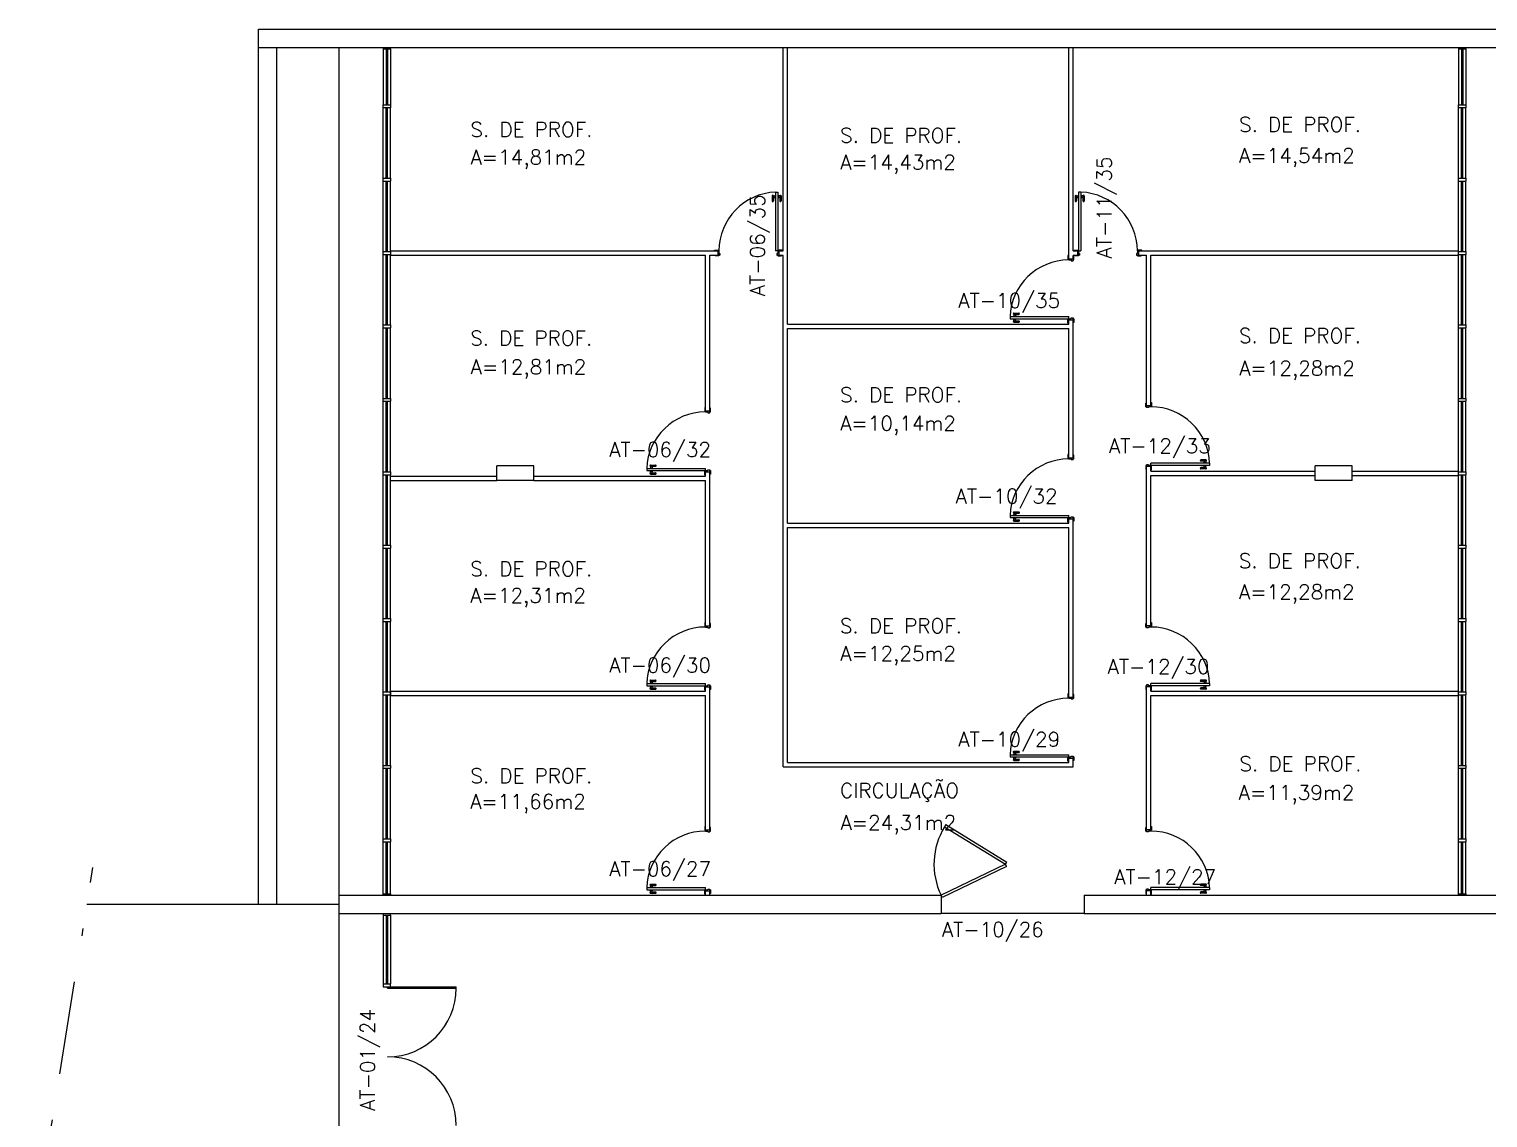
# Model space of a CAD drawing. Extents: x 199.5 to 246.9, y 176.5 to 214.3.
# Drawn here: x 199.47 to 219.34, y 199.44 to 214.27 of the extents above; entities that cross this region are included whole.
import ezdxf

# ---------------------------------------------------------------- set-up
doc = ezdxf.new("R2010")
doc.units = 0
doc.header["$LTSCALE"] = 0.1
doc.header["$MEASUREMENT"] = 0
doc.linetypes.add('DASHDOT', pattern=[25.4, 12.7, -6.35, 0, -6.35])
for name, color, linetype in [('ALVENARIA', 2, 'CONTINUOUS'), ('AREA', 2, 'CONTINUOUS'), ('DIVISÓRIA', 2, 'CONTINUOUS'), ('ENDEREÇO', 2, 'CONTINUOUS'), ('JANELA', 1, 'CONTINUOUS'), ('MACANETA', 2, 'CONTINUOUS'), ('PISO', 1, 'CONTINUOUS'), ('PORTA', 2, 'CONTINUOUS'), ('SOLEIRA', 1, 'CONTINUOUS'), ('TEXTO', 2, 'CONTINUOUS')]:
    doc.layers.add(name, color=color, linetype=linetype)
doc.styles.add('UNB-100', font='simplex.shx', dxfattribs={"height": 0.2})

# ---------------------------------------------------------------- blocks, each defined once
blk = doc.blocks.new('MACANETA')
at = {"layer": 'MACANETA', "color": 1}
for p, q in [((-0.077, 0.052), (-0.077, 0.12)), ((-0.059, 0.052), (-0.059, 0.12)), ((-0.059, 0.075), (-0.036, 0.075)), ((-0.059, 0.052), (-0.036, 0.052)), ((-0.036, 0.044), (-0.036, 0.084)), ((-0.036, 0.084), (-0.03, 0.084)), ((-0.036, 0.044), (-0.03, 0.044)), ((0.006, 0.084), (0, 0.084)), ((0.006, 0.044), (0, 0.044)), ((0.006, 0.044), (0.006, 0.084)), ((0.029, 0.075), (0.006, 0.075)), ((0.029, 0.052), (0.006, 0.052)), ((0.029, 0.052), (0.029, 0.12)), ((0.047, 0.052), (0.047, 0.12))]:
    blk.add_line(p, q, dxfattribs=at)
for centre, start, end in [((-0.068, 0.12), 90, 180), ((-0.068, 0.052), 180, 270), ((-0.068, 0.12), 0, 90), ((-0.068, 0.052), 270, 0), ((0.038, 0.12), 90, 180), ((0.038, 0.052), 180, 270), ((0.038, 0.12), 0, 90), ((0.038, 0.052), 270, 0)]:
    blk.add_arc(centre, 0.00874, start, end, dxfattribs=at)
blk = doc.blocks.new('DOOR-80')
at = {"layer": 'PORTA'}
for p, q in [((-0.045, -0.8), (-0.045, 0)), ((-0.015, 0), (-0.045, 0)), ((-0.015, -0.8), (-0.015, 0)), ((-0.045, -0.8), (-0.015, -0.8))]:
    blk.add_line(p, q, dxfattribs=at)
at = {"layer": 'PORTA', "color": 1}
blk.add_arc((-0.015, 0), 0.8, 180, 267.8509, dxfattribs=at)
at = {"layer": 'PORTA'}
blk.add_blockref('MACANETA', (-0.015, -0.8), dxfattribs=at)
blk = doc.blocks.new('DOOR80')
at = {"layer": 'PORTA'}
for p, q in [((0.015, -0.8), (0.015, 0)), ((0.015, 0), (0.045, 0)), ((0.045, -0.8), (0.045, 0)), ((0.045, -0.8), (0.015, -0.8))]:
    blk.add_line(p, q, dxfattribs=at)
at = {"layer": 'PORTA', "color": 1}
blk.add_arc((0.015, 0), 0.8, 272.1491, 0, dxfattribs=at)
at = {"layer": 'PORTA'}
blk.add_blockref('MACANETA', (0.045, -0.8), dxfattribs=at)

msp = doc.modelspace()

# ---------------------------------------------------------------- linework, layer by layer
at = {"layer": 'ALVENARIA'}
for p, q in [((202.594, 214.27), (219.644, 214.27)), ((202.594, 214.02), (202.594, 214.27)), ((202.594, 214.02), (219.644, 214.02)), ((216.994, 208.12), (216.994, 208.32)), ((217.494, 208.32), (216.994, 208.32)), ((217.494, 208.12), (217.494, 208.32)), ((217.494, 208.12), (216.994, 208.12)), ((203.694, 202.47), (211.894, 202.47)), ((203.694, 202.22), (203.694, 202.47)), ((211.894, 202.47), (211.894, 202.22)), ((213.844, 202.47), (219.644, 202.47)), ((213.844, 202.47), (213.844, 202.22)), ((203.694, 202.22), (211.894, 202.22)), ((213.844, 202.22), (219.644, 202.22))]:
    msp.add_line(p, q, dxfattribs=at)
at = {"layer": 'ALVENARIA', "linetype": 'DASHDOT'}
msp.add_line((199.47, 197.431), (200.339, 202.848), dxfattribs=at)
at = {"layer": 'DIVISÓRIA'}
for p, q in [((209.744, 211.25), (209.744, 214.02)), ((209.804, 210.25), (209.804, 214.02)), ((213.634, 211.14), (213.634, 214.02)), ((213.694, 211.25), (213.694, 214.02)), ((204.394, 211.25), (208.854, 211.25)), ((204.394, 211.19), (208.684, 211.19)), ((208.684, 209.07), (208.684, 211.19)), ((208.744, 209.07), (208.744, 211.19)), ((208.744, 211.19), (208.854, 211.19)), ((208.809, 211.26), (208.859, 211.26)), ((208.809, 211.25), (208.809, 211.26)), ((208.819, 211.18), (208.819, 211.19)), ((208.869, 211.18), (208.819, 211.18)), ((208.854, 211.25), (208.859, 211.25)), ((208.854, 211.25), (208.854, 211.19)), ((208.854, 211.19), (208.869, 211.19)), ((208.859, 211.26), (208.859, 211.25)), ((208.859, 211.25), (208.869, 211.25)), ((208.869, 211.25), (208.869, 211.215)), ((208.869, 211.215), (208.879, 211.215)), ((208.869, 211.19), (208.869, 211.18)), ((208.879, 211.19), (208.869, 211.19)), ((208.879, 211.215), (208.879, 211.19)), ((209.659, 211.215), (209.659, 211.19)), ((209.669, 211.215), (209.659, 211.215)), ((209.659, 211.19), (209.669, 211.19)), ((209.669, 211.25), (209.669, 211.215)), ((209.679, 211.25), (209.669, 211.25)), ((209.684, 211.19), (209.669, 211.19)), ((209.669, 211.19), (209.669, 211.18)), ((209.669, 211.18), (209.719, 211.18)), ((209.679, 211.26), (209.679, 211.25)), ((209.729, 211.26), (209.679, 211.26)), ((209.684, 211.25), (209.679, 211.25)), ((209.684, 211.25), (209.744, 211.25)), ((209.684, 211.25), (209.684, 211.19)), ((209.684, 211.19), (209.744, 211.19)), ((209.719, 211.18), (209.719, 211.19)), ((209.729, 211.25), (209.729, 211.26)), ((209.744, 204.22), (209.744, 211.188)), ((213.624, 211.185), (213.624, 211.135)), ((213.634, 211.185), (213.624, 211.185)), ((213.624, 211.135), (213.634, 211.135)), ((213.634, 211.14), (213.634, 211.135)), ((213.634, 211.14), (213.694, 211.14)), ((213.634, 211.135), (213.634, 211.125)), ((213.634, 211.125), (213.669, 211.125)), ((213.669, 211.125), (213.669, 211.115)), ((213.669, 211.115), (213.694, 211.115)), ((213.694, 211.25), (213.754, 211.25)), ((213.694, 211.19), (213.754, 211.19)), ((213.694, 211.14), (213.694, 211.188)), ((213.704, 211.175), (213.694, 211.175)), ((213.694, 211.14), (213.694, 211.125)), ((213.694, 211.125), (213.704, 211.125)), ((213.694, 211.115), (213.694, 211.125)), ((213.704, 211.125), (213.704, 211.175)), ((213.709, 211.26), (213.759, 211.26)), ((213.709, 211.25), (213.709, 211.26)), ((213.719, 211.18), (213.719, 211.19)), ((213.769, 211.18), (213.719, 211.18)), ((213.754, 211.25), (213.759, 211.25)), ((213.754, 211.25), (213.754, 211.19)), ((213.754, 211.19), (213.769, 211.19)), ((213.759, 211.26), (213.759, 211.25)), ((213.759, 211.25), (213.769, 211.25)), ((213.769, 211.25), (213.769, 211.215)), ((213.769, 211.215), (213.779, 211.215)), ((213.769, 211.19), (213.769, 211.18)), ((213.779, 211.19), (213.769, 211.19)), ((213.779, 211.215), (213.779, 211.19)), ((214.559, 211.215), (214.559, 211.19)), ((214.569, 211.215), (214.559, 211.215)), ((214.559, 211.19), (214.569, 211.19)), ((214.569, 211.25), (214.569, 211.215)), ((214.579, 211.25), (214.569, 211.25)), ((214.584, 211.19), (214.569, 211.19)), ((214.569, 211.19), (214.569, 211.18)), ((214.569, 211.18), (214.619, 211.18)), ((214.579, 211.26), (214.579, 211.25)), ((214.629, 211.26), (214.579, 211.26)), ((214.584, 211.25), (214.579, 211.25)), ((214.584, 211.25), (218.944, 211.25)), ((214.584, 211.25), (214.584, 211.19)), ((214.584, 211.19), (214.694, 211.19)), ((214.619, 211.18), (214.619, 211.19)), ((214.629, 211.25), (214.629, 211.26)), ((214.694, 209.14), (214.694, 211.19)), ((214.754, 209.14), (214.754, 211.19)), ((214.754, 211.19), (218.944, 211.19)), ((218.944, 211.19), (218.944, 211.25)), ((213.624, 210.315), (213.634, 210.315)), ((213.624, 210.265), (213.624, 210.315)), ((213.634, 210.325), (213.669, 210.325)), ((213.634, 210.315), (213.634, 210.325)), ((213.634, 210.31), (213.634, 210.315)), ((213.634, 210.31), (213.694, 210.31)), ((213.634, 210.25), (213.634, 210.31)), ((213.669, 210.335), (213.694, 210.335)), ((213.669, 210.325), (213.669, 210.335)), ((213.694, 210.335), (213.694, 210.325)), ((213.694, 210.31), (213.694, 210.325)), ((213.694, 210.325), (213.704, 210.325)), ((213.694, 208.43), (213.694, 210.31)), ((213.704, 210.275), (213.694, 210.275)), ((213.704, 210.325), (213.704, 210.275)), ((209.804, 210.25), (213.634, 210.25)), ((209.804, 210.19), (213.634, 210.19)), ((209.804, 207.54), (209.804, 210.19)), ((213.634, 210.265), (213.624, 210.265)), ((213.634, 208.43), (213.634, 210.19)), ((208.674, 209.115), (208.674, 209.065)), ((208.684, 209.115), (208.674, 209.115)), ((208.754, 209.105), (208.744, 209.105)), ((208.754, 209.055), (208.754, 209.105)), ((214.684, 209.175), (214.694, 209.175)), ((214.684, 209.125), (214.684, 209.175)), ((214.694, 209.125), (214.684, 209.125)), ((214.694, 209.14), (214.694, 209.125)), ((214.754, 209.14), (214.694, 209.14)), ((214.694, 209.115), (214.694, 209.125)), ((214.719, 209.115), (214.694, 209.115)), ((214.719, 209.125), (214.719, 209.115)), ((214.754, 209.125), (214.719, 209.125)), ((214.754, 209.185), (214.764, 209.185)), ((214.754, 209.14), (214.754, 209.135)), ((214.754, 209.135), (214.754, 209.125)), ((214.764, 209.135), (214.754, 209.135)), ((214.764, 209.185), (214.764, 209.135)), ((208.674, 209.065), (208.684, 209.065)), ((208.684, 209.07), (208.684, 209.065)), ((208.684, 209.07), (208.744, 209.07)), ((208.684, 209.065), (208.684, 209.055)), ((208.684, 209.055), (208.719, 209.055)), ((208.719, 209.055), (208.719, 209.045)), ((208.719, 209.045), (208.744, 209.045)), ((208.744, 209.07), (208.744, 209.055)), ((208.744, 209.055), (208.754, 209.055)), ((208.744, 209.045), (208.744, 209.055)), ((213.624, 208.475), (213.624, 208.425)), ((213.634, 208.475), (213.624, 208.475)), ((213.624, 208.425), (213.634, 208.425)), ((213.634, 208.43), (213.634, 208.425)), ((213.634, 208.43), (213.694, 208.43)), ((213.634, 208.425), (213.634, 208.415)), ((213.634, 208.415), (213.669, 208.415)), ((213.669, 208.415), (213.669, 208.405)), ((213.669, 208.405), (213.694, 208.405)), ((213.704, 208.465), (213.694, 208.465)), ((213.694, 208.43), (213.694, 208.415)), ((213.694, 208.415), (213.704, 208.415)), ((213.694, 208.405), (213.694, 208.415)), ((213.704, 208.415), (213.704, 208.465)), ((214.684, 208.325), (214.684, 208.275)), ((214.694, 208.325), (214.684, 208.325)), ((214.694, 208.335), (214.694, 208.325)), ((214.719, 208.335), (214.694, 208.335)), ((214.694, 208.31), (214.694, 208.325)), ((214.694, 206.14), (214.694, 208.31)), ((214.754, 208.31), (214.694, 208.31)), ((214.719, 208.325), (214.719, 208.335)), ((214.754, 208.325), (214.719, 208.325)), ((214.754, 208.315), (214.754, 208.325)), ((214.754, 208.31), (214.754, 208.315)), ((214.764, 208.315), (214.754, 208.315)), ((214.754, 208.25), (214.754, 208.31)), ((214.764, 208.265), (214.764, 208.315)), ((204.394, 208.18), (205.844, 208.18)), ((204.394, 208.12), (205.844, 208.12)), ((206.344, 208.18), (208.684, 208.18)), ((206.344, 208.12), (208.684, 208.12)), ((208.674, 208.245), (208.684, 208.245)), ((208.674, 208.195), (208.674, 208.245)), ((208.684, 208.195), (208.674, 208.195)), ((208.684, 208.255), (208.719, 208.255)), ((208.684, 208.245), (208.684, 208.255)), ((208.684, 208.24), (208.684, 208.245)), ((208.684, 208.24), (208.744, 208.24)), ((208.684, 208.18), (208.684, 208.24)), ((208.684, 206.14), (208.684, 208.12)), ((208.719, 208.265), (208.744, 208.265)), ((208.719, 208.255), (208.719, 208.265)), ((208.744, 208.265), (208.744, 208.255)), ((208.744, 208.24), (208.744, 208.255)), ((208.744, 208.255), (208.754, 208.255)), ((208.744, 206.14), (208.744, 208.24)), ((208.754, 208.205), (208.744, 208.205)), ((208.754, 208.255), (208.754, 208.205)), ((214.684, 208.275), (214.694, 208.275)), ((214.754, 208.265), (214.764, 208.265)), ((214.754, 208.25), (216.994, 208.25)), ((214.754, 208.19), (216.994, 208.19)), ((214.754, 206.14), (214.754, 208.19)), ((217.494, 208.25), (218.944, 208.25)), ((217.494, 208.19), (218.944, 208.19)), ((218.944, 208.19), (218.944, 208.25)), ((209.804, 207.54), (213.634, 207.54)), ((213.624, 207.605), (213.634, 207.605)), ((213.624, 207.555), (213.624, 207.605)), ((213.634, 207.555), (213.624, 207.555)), ((213.634, 207.615), (213.669, 207.615)), ((213.634, 207.605), (213.634, 207.615)), ((213.634, 207.6), (213.634, 207.605)), ((213.634, 207.6), (213.694, 207.6)), ((213.634, 207.54), (213.634, 207.6)), ((213.669, 207.625), (213.694, 207.625)), ((213.669, 207.615), (213.669, 207.625)), ((213.694, 207.625), (213.694, 207.615)), ((213.694, 207.6), (213.694, 207.615)), ((213.694, 207.615), (213.704, 207.615)), ((213.694, 205.17), (213.694, 207.6)), ((213.704, 207.565), (213.694, 207.565)), ((213.704, 207.615), (213.704, 207.565)), ((209.804, 207.48), (213.634, 207.48)), ((209.804, 204.28), (209.804, 207.48)), ((213.634, 205.17), (213.634, 207.48)), ((208.674, 206.185), (208.674, 206.135)), ((208.684, 206.185), (208.674, 206.185)), ((208.674, 206.135), (208.684, 206.135)), ((208.684, 206.14), (208.684, 206.135)), ((208.684, 206.14), (208.744, 206.14)), ((208.684, 206.135), (208.684, 206.125)), ((208.684, 206.125), (208.719, 206.125)), ((208.719, 206.125), (208.719, 206.115)), ((208.719, 206.115), (208.744, 206.115)), ((208.754, 206.175), (208.744, 206.175)), ((208.744, 206.14), (208.744, 206.125)), ((208.744, 206.125), (208.754, 206.125)), ((208.744, 206.115), (208.744, 206.125)), ((208.754, 206.125), (208.754, 206.175)), ((214.684, 206.175), (214.694, 206.175)), ((214.684, 206.125), (214.684, 206.175)), ((214.694, 206.125), (214.684, 206.125)), ((214.694, 206.14), (214.694, 206.125)), ((214.754, 206.14), (214.694, 206.14)), ((214.694, 206.115), (214.694, 206.125)), ((214.719, 206.115), (214.694, 206.115)), ((214.719, 206.125), (214.719, 206.115)), ((214.754, 206.125), (214.719, 206.125)), ((214.754, 206.185), (214.764, 206.185)), ((214.754, 206.14), (214.754, 206.135)), ((214.754, 206.135), (214.754, 206.125)), ((214.764, 206.135), (214.754, 206.135)), ((214.764, 206.185), (214.764, 206.135)), ((208.674, 205.315), (208.684, 205.315)), ((208.674, 205.265), (208.674, 205.315)), ((208.684, 205.325), (208.719, 205.325)), ((208.684, 205.315), (208.684, 205.325)), ((208.684, 205.31), (208.684, 205.315)), ((208.684, 205.31), (208.744, 205.31)), ((208.684, 205.25), (208.684, 205.31)), ((208.719, 205.335), (208.744, 205.335)), ((208.719, 205.325), (208.719, 205.335)), ((208.744, 205.335), (208.744, 205.325)), ((208.744, 205.31), (208.744, 205.325)), ((208.744, 205.325), (208.754, 205.325)), ((208.744, 203.36), (208.744, 205.31)), ((208.754, 205.325), (208.754, 205.275)), ((214.684, 205.325), (214.684, 205.275)), ((214.694, 205.325), (214.684, 205.325)), ((214.694, 205.335), (214.694, 205.325)), ((214.719, 205.335), (214.694, 205.335)), ((214.694, 205.31), (214.694, 205.325)), ((214.694, 203.36), (214.694, 205.31)), ((214.754, 205.31), (214.694, 205.31)), ((214.719, 205.325), (214.719, 205.335)), ((214.754, 205.325), (214.719, 205.325)), ((214.754, 205.315), (214.754, 205.325)), ((214.754, 205.31), (214.754, 205.315)), ((214.764, 205.315), (214.754, 205.315)), ((214.754, 205.25), (214.754, 205.31)), ((214.764, 205.265), (214.764, 205.315)), ((204.394, 205.25), (208.684, 205.25)), ((204.394, 205.19), (204.394, 205.25)), ((204.394, 205.19), (208.684, 205.19)), ((208.684, 205.265), (208.674, 205.265)), ((208.684, 203.36), (208.684, 205.19)), ((208.754, 205.275), (208.744, 205.275)), ((213.624, 205.215), (213.624, 205.165)), ((213.634, 205.215), (213.624, 205.215)), ((213.624, 205.165), (213.634, 205.165)), ((213.634, 205.17), (213.634, 205.165)), ((213.634, 205.17), (213.694, 205.17)), ((213.634, 205.165), (213.634, 205.155)), ((213.634, 205.155), (213.669, 205.155)), ((213.669, 205.155), (213.669, 205.145)), ((213.669, 205.145), (213.694, 205.145)), ((213.704, 205.205), (213.694, 205.205)), ((213.694, 205.17), (213.694, 205.155)), ((213.694, 205.155), (213.704, 205.155)), ((213.694, 205.145), (213.694, 205.155)), ((213.704, 205.155), (213.704, 205.205)), ((214.684, 205.275), (214.694, 205.275)), ((214.754, 205.265), (214.764, 205.265)), ((214.754, 205.25), (218.944, 205.25)), ((214.754, 205.19), (218.944, 205.19)), ((214.754, 203.36), (214.754, 205.19)), ((218.944, 205.19), (218.944, 205.25)), ((213.624, 204.345), (213.634, 204.345)), ((213.624, 204.295), (213.624, 204.345)), ((213.634, 204.355), (213.669, 204.355)), ((213.634, 204.345), (213.634, 204.355)), ((213.634, 204.34), (213.634, 204.345)), ((213.634, 204.34), (213.694, 204.34)), ((213.634, 204.28), (213.634, 204.34)), ((213.669, 204.365), (213.694, 204.365)), ((213.669, 204.355), (213.669, 204.365)), ((213.694, 204.365), (213.694, 204.355)), ((213.694, 204.34), (213.694, 204.355)), ((213.694, 204.355), (213.704, 204.355)), ((213.694, 204.22), (213.694, 204.34)), ((213.704, 204.355), (213.704, 204.305)), ((209.744, 204.22), (213.694, 204.22)), ((209.804, 204.28), (213.634, 204.28)), ((213.634, 204.295), (213.624, 204.295)), ((213.704, 204.305), (213.694, 204.305)), ((208.674, 203.405), (208.674, 203.355)), ((208.684, 203.405), (208.674, 203.405)), ((208.674, 203.355), (208.684, 203.355)), ((208.684, 203.36), (208.684, 203.355)), ((208.684, 203.36), (208.744, 203.36)), ((208.684, 203.355), (208.684, 203.345)), ((208.684, 203.345), (208.719, 203.345)), ((208.719, 203.345), (208.719, 203.335)), ((208.719, 203.335), (208.744, 203.335)), ((208.754, 203.395), (208.744, 203.395)), ((208.744, 203.36), (208.744, 203.345)), ((208.744, 203.345), (208.754, 203.345)), ((208.744, 203.335), (208.744, 203.345)), ((208.754, 203.345), (208.754, 203.395)), ((211.961, 203.433), (211.942, 203.404)), ((214.684, 203.395), (214.694, 203.395)), ((214.684, 203.345), (214.684, 203.395)), ((214.694, 203.345), (214.684, 203.345)), ((214.694, 203.36), (214.694, 203.345)), ((214.754, 203.36), (214.694, 203.36)), ((214.694, 203.335), (214.694, 203.345)), ((214.719, 203.335), (214.694, 203.335)), ((214.719, 203.345), (214.719, 203.335)), ((214.754, 203.345), (214.719, 203.345)), ((214.754, 203.405), (214.764, 203.405)), ((214.754, 203.36), (214.754, 203.355)), ((214.754, 203.355), (214.754, 203.345)), ((214.764, 203.355), (214.754, 203.355)), ((214.764, 203.405), (214.764, 203.355)), ((208.674, 202.535), (208.684, 202.535)), ((208.674, 202.485), (208.674, 202.535)), ((208.684, 202.545), (208.719, 202.545)), ((208.684, 202.535), (208.684, 202.545)), ((208.684, 202.53), (208.684, 202.535)), ((208.684, 202.53), (208.744, 202.53)), ((208.684, 202.47), (208.684, 202.53)), ((208.719, 202.555), (208.744, 202.555)), ((208.719, 202.545), (208.719, 202.555)), ((208.744, 202.555), (208.744, 202.545)), ((208.744, 202.53), (208.744, 202.545)), ((208.744, 202.545), (208.754, 202.545)), ((208.744, 202.47), (208.744, 202.53)), ((208.754, 202.545), (208.754, 202.495)), ((214.684, 202.545), (214.684, 202.495)), ((214.694, 202.545), (214.684, 202.545)), ((214.694, 202.555), (214.694, 202.545)), ((214.719, 202.555), (214.694, 202.555)), ((214.694, 202.53), (214.694, 202.545)), ((214.754, 202.53), (214.694, 202.53)), ((214.694, 202.47), (214.694, 202.53)), ((214.719, 202.545), (214.719, 202.555)), ((214.754, 202.545), (214.719, 202.545)), ((214.754, 202.535), (214.754, 202.545)), ((214.754, 202.53), (214.754, 202.535)), ((214.764, 202.535), (214.754, 202.535)), ((214.754, 202.47), (214.754, 202.53)), ((214.764, 202.485), (214.764, 202.535)), ((208.684, 202.485), (208.674, 202.485)), ((208.754, 202.495), (208.744, 202.495)), ((211.909, 202.438), (211.894, 202.47)), ((214.684, 202.495), (214.694, 202.495)), ((214.754, 202.485), (214.764, 202.485))]:
    msp.add_line(p, q, dxfattribs=at)
at = {"layer": 'JANELA'}
for p, q in [((204.294, 214.02), (204.294, 214)), ((204.294, 214), (204.394, 214)), ((204.294, 214), (204.294, 213.24)), ((204.334, 214), (204.334, 213.24)), ((204.354, 214), (204.354, 213.24)), ((204.394, 214), (204.394, 214.02)), ((204.394, 214), (204.394, 213.24)), ((218.944, 214.02), (218.944, 214)), ((218.944, 214), (218.944, 213.24)), ((218.944, 214), (219.044, 214)), ((218.984, 214), (218.984, 213.24)), ((219.004, 214), (219.004, 213.24)), ((219.044, 214), (219.044, 214.02)), ((219.044, 214), (219.044, 213.24)), ((204.294, 213.24), (204.394, 213.24)), ((204.294, 213.2), (204.294, 213.24)), ((204.294, 212.24), (204.294, 213.2)), ((204.394, 213.2), (204.294, 213.2)), ((204.334, 212.24), (204.334, 213.2)), ((204.354, 212.24), (204.354, 213.2)), ((204.394, 213.24), (204.394, 213.2)), ((204.394, 212.24), (204.394, 213.2)), ((218.944, 213.2), (218.944, 213.24)), ((218.944, 213.24), (219.044, 213.24)), ((219.044, 213.2), (218.944, 213.2)), ((218.944, 212.24), (218.944, 213.2)), ((218.984, 212.24), (218.984, 213.2)), ((219.004, 212.24), (219.004, 213.2)), ((219.044, 213.24), (219.044, 213.2)), ((219.044, 212.24), (219.044, 213.2)), ((204.294, 212.2), (204.294, 212.24)), ((204.294, 212.24), (204.394, 212.24)), ((204.294, 212.2), (204.394, 212.2)), ((204.294, 211.24), (204.294, 212.2)), ((204.334, 211.24), (204.334, 212.2)), ((204.354, 211.24), (204.354, 212.2)), ((204.394, 212.24), (204.394, 212.2)), ((204.394, 211.24), (204.394, 212.2)), ((218.944, 212.24), (219.044, 212.24)), ((218.944, 212.2), (218.944, 212.24)), ((218.944, 212.2), (219.044, 212.2)), ((218.944, 211.24), (218.944, 212.2)), ((218.984, 211.24), (218.984, 212.2)), ((219.004, 211.24), (219.004, 212.2)), ((219.044, 212.24), (219.044, 212.2)), ((219.044, 211.24), (219.044, 212.2)), ((204.294, 211.2), (204.294, 211.24)), ((204.294, 211.24), (204.394, 211.24)), ((204.294, 210.24), (204.294, 211.2)), ((204.294, 211.2), (204.394, 211.2)), ((204.334, 210.24), (204.334, 211.2)), ((204.354, 210.24), (204.354, 211.2)), ((204.394, 211.24), (204.394, 211.2)), ((204.394, 210.24), (204.394, 211.2)), ((218.944, 211.24), (219.044, 211.24)), ((218.944, 211.2), (218.944, 211.24)), ((218.944, 211.2), (219.044, 211.2)), ((218.944, 210.24), (218.944, 211.2)), ((218.984, 210.24), (218.984, 211.2)), ((219.004, 210.24), (219.004, 211.2)), ((219.044, 211.24), (219.044, 211.2)), ((219.044, 210.24), (219.044, 211.2)), ((204.294, 210.24), (204.394, 210.24)), ((204.294, 210.2), (204.294, 210.24)), ((204.294, 209.24), (204.294, 210.2)), ((204.294, 210.2), (204.394, 210.2)), ((204.334, 209.24), (204.334, 210.2)), ((204.354, 209.24), (204.354, 210.2)), ((204.394, 210.24), (204.394, 210.2)), ((204.394, 209.24), (204.394, 210.2)), ((218.944, 210.2), (218.944, 210.24)), ((218.944, 210.24), (219.044, 210.24)), ((218.944, 209.24), (218.944, 210.2)), ((218.944, 210.2), (219.044, 210.2)), ((218.984, 209.24), (218.984, 210.2)), ((219.004, 209.24), (219.004, 210.2)), ((219.044, 210.24), (219.044, 210.2)), ((219.044, 209.24), (219.044, 210.2)), ((204.294, 209.24), (204.394, 209.24)), ((204.294, 209.2), (204.294, 209.24)), ((204.294, 208.24), (204.294, 209.2)), ((204.294, 209.2), (204.394, 209.2)), ((204.334, 208.24), (204.334, 209.2)), ((204.354, 208.24), (204.354, 209.2)), ((204.394, 209.24), (204.394, 209.2)), ((204.394, 208.24), (204.394, 209.2)), ((218.944, 209.2), (218.944, 209.24)), ((218.944, 209.24), (219.044, 209.24)), ((218.944, 209.2), (219.044, 209.2)), ((218.944, 208.24), (218.944, 209.2)), ((218.984, 208.24), (218.984, 209.2)), ((219.004, 208.24), (219.004, 209.2)), ((219.044, 209.24), (219.044, 209.2)), ((219.044, 208.24), (219.044, 209.2)), ((204.294, 208.24), (204.394, 208.24)), ((204.294, 208.2), (204.294, 208.24)), ((204.294, 207.24), (204.294, 208.2)), ((204.294, 208.2), (204.394, 208.2)), ((204.334, 207.24), (204.334, 208.2)), ((204.354, 207.24), (204.354, 208.2)), ((204.394, 208.24), (204.394, 208.2)), ((204.394, 207.24), (204.394, 208.2)), ((218.944, 208.2), (218.944, 208.24)), ((218.944, 208.2), (218.944, 208.24)), ((218.944, 208.24), (219.044, 208.24)), ((218.944, 208.2), (219.044, 208.2)), ((218.944, 207.24), (218.944, 208.2)), ((218.984, 207.24), (218.984, 208.2)), ((219.004, 207.24), (219.004, 208.2)), ((219.044, 208.24), (219.044, 208.2)), ((219.044, 207.24), (219.044, 208.2)), ((204.294, 207.24), (204.394, 207.24)), ((204.294, 207.2), (204.294, 207.24)), ((204.294, 206.24), (204.294, 207.2)), ((204.294, 207.2), (204.394, 207.2)), ((204.334, 206.24), (204.334, 207.2)), ((204.354, 206.24), (204.354, 207.2)), ((204.394, 207.24), (204.394, 207.2)), ((204.394, 206.24), (204.394, 207.2)), ((218.944, 207.2), (218.944, 207.24)), ((218.944, 207.24), (219.044, 207.24)), ((218.944, 207.2), (219.044, 207.2)), ((218.944, 206.24), (218.944, 207.2)), ((218.984, 206.24), (218.984, 207.2)), ((219.004, 206.24), (219.004, 207.2)), ((219.044, 207.24), (219.044, 207.2)), ((219.044, 206.24), (219.044, 207.2)), ((204.294, 206.24), (204.394, 206.24)), ((204.294, 206.2), (204.294, 206.24)), ((204.294, 206.2), (204.394, 206.2)), ((204.294, 205.24), (204.294, 206.2)), ((204.334, 205.24), (204.334, 206.2)), ((204.354, 205.24), (204.354, 206.2)), ((204.394, 206.24), (204.394, 206.2)), ((204.394, 205.24), (204.394, 206.2)), ((218.944, 206.2), (218.944, 206.24)), ((218.944, 206.24), (219.044, 206.24)), ((218.944, 206.2), (219.044, 206.2)), ((218.944, 205.24), (218.944, 206.2)), ((218.984, 205.24), (218.984, 206.2)), ((219.004, 205.24), (219.004, 206.2)), ((219.044, 206.24), (219.044, 206.2)), ((219.044, 205.24), (219.044, 206.2)), ((204.294, 205.24), (204.394, 205.24)), ((204.294, 205.2), (204.294, 205.24)), ((204.294, 204.24), (204.294, 205.2)), ((204.294, 205.2), (204.394, 205.2)), ((204.334, 204.24), (204.334, 205.2)), ((204.354, 204.24), (204.354, 205.2)), ((204.394, 205.24), (204.394, 205.2)), ((204.394, 204.24), (204.394, 205.2)), ((218.944, 205.2), (218.944, 205.24)), ((218.944, 205.2), (218.944, 205.24)), ((218.944, 205.24), (219.044, 205.24)), ((218.944, 205.2), (219.044, 205.2)), ((218.944, 204.24), (218.944, 205.2)), ((218.984, 204.24), (218.984, 205.2)), ((219.004, 204.24), (219.004, 205.2)), ((219.044, 205.24), (219.044, 205.2)), ((219.044, 204.24), (219.044, 205.2)), ((204.294, 204.24), (204.394, 204.24)), ((204.294, 204.2), (204.294, 204.24)), ((204.294, 203.24), (204.294, 204.2)), ((204.294, 204.2), (204.394, 204.2)), ((204.334, 203.24), (204.334, 204.2)), ((204.354, 203.24), (204.354, 204.2)), ((204.394, 204.24), (204.394, 204.2)), ((204.394, 203.24), (204.394, 204.2)), ((218.944, 204.2), (218.944, 204.24)), ((218.944, 204.24), (219.044, 204.24)), ((218.944, 204.2), (219.044, 204.2)), ((218.944, 203.24), (218.944, 204.2)), ((218.984, 203.24), (218.984, 204.2)), ((219.004, 203.24), (219.004, 204.2)), ((219.044, 204.24), (219.044, 204.2)), ((219.044, 203.24), (219.044, 204.2)), ((204.294, 203.24), (204.394, 203.24)), ((204.294, 203.2), (204.294, 203.24)), ((204.294, 203.2), (204.394, 203.2)), ((204.294, 202.49), (204.294, 203.2)), ((204.334, 202.49), (204.334, 203.2)), ((204.354, 202.49), (204.354, 203.2)), ((204.394, 203.24), (204.394, 203.2)), ((204.394, 202.49), (204.394, 203.2)), ((218.944, 203.2), (218.944, 203.24)), ((218.944, 203.24), (219.044, 203.24)), ((218.944, 202.49), (218.944, 203.2)), ((218.944, 203.2), (219.044, 203.2)), ((218.984, 202.49), (218.984, 203.2)), ((219.004, 202.49), (219.004, 203.2)), ((219.044, 203.24), (219.044, 203.2)), ((219.044, 202.49), (219.044, 203.2)), ((204.294, 202.49), (204.394, 202.49)), ((204.294, 202.47), (204.294, 202.49)), ((204.394, 202.49), (204.394, 202.47)), ((218.944, 202.47), (218.944, 202.49)), ((218.944, 202.49), (219.044, 202.49)), ((219.044, 202.49), (219.044, 202.47)), ((204.294, 202.22), (204.294, 202.2)), ((204.294, 202.2), (204.294, 201.265)), ((204.294, 202.2), (204.394, 202.2)), ((204.334, 202.2), (204.334, 201.265)), ((204.354, 202.2), (204.354, 201.265)), ((204.394, 202.2), (204.394, 202.22)), ((204.394, 202.2), (204.394, 201.265)), ((204.294, 201.265), (204.294, 201.225)), ((204.294, 201.265), (204.394, 201.265)), ((204.294, 201.225), (204.394, 201.225)), ((204.394, 201.225), (204.394, 201.265))]:
    msp.add_line(p, q, dxfattribs=at)
at = {"layer": 'PISO'}
for p, q in [((202.594, 202.345), (202.594, 214.02)), ((202.844, 202.345), (202.844, 214.02)), ((203.694, 202.47), (203.694, 214.02)), ((205.844, 208.12), (205.844, 208.32)), ((206.344, 208.32), (205.844, 208.32)), ((206.344, 208.12), (206.344, 208.32)), ((206.344, 208.12), (205.844, 208.12)), ((203.694, 202.345), (200.258, 202.345)), ((203.694, 198.32), (203.694, 202.22))]:
    msp.add_line(p, q, dxfattribs=at)
at = {"layer": 'PORTA'}
for p, q in [((211.942, 203.404), (212.773, 202.893)), ((211.961, 203.433), (212.791, 202.922)), ((212.773, 202.893), (212.791, 202.922)), ((212.773, 202.893), (211.894, 202.47)), ((212.788, 202.861), (211.909, 202.438)), ((212.788, 202.861), (212.773, 202.893)), ((204.354, 201.205), (204.354, 201.225)), ((204.354, 201.205), (205.289, 201.205)), ((204.394, 201.225), (205.289, 201.225)), ((205.209, 201.205), (205.209, 201.225)), ((205.289, 201.205), (205.289, 201.225))]:
    msp.add_line(p, q, dxfattribs=at)
at = {"layer": 'PORTA', "color": 1}
for centre, radius, start, end in [((212.773, 202.893), 0.975, 148.3932, 205.711), ((204.354, 201.205), 0.935, 270, 0), ((204.354, 199.335), 0.935, 0, 90)]:
    msp.add_arc(centre, radius, start, end, dxfattribs=at)
at = {"layer": 'SOLEIRA'}
msp.add_line((213.844, 202.22), (211.894, 202.22), dxfattribs=at)

# ---------------------------------------------------------------- block references
at = {"layer": 'DIVISÓRIA'}
for name, p, rotation in [('DOOR80', (209.684, 211.25), 180.0000000051438), ('DOOR-80', (213.754, 211.25), 180.0000000102888), ('DOOR-80', (213.634, 210.31), 270.0000000025724), ('DOOR80', (214.754, 208.31), 90.00000000257238), ('DOOR-80', (208.684, 208.24), 270.0000000025724), ('DOOR-80', (213.634, 207.6), 270.0000000025724), ('DOOR-80', (208.684, 205.31), 270.0000000025724), ('DOOR80', (214.754, 205.31), 90.00000000257238), ('DOOR-80', (213.634, 204.34), 270.0000000025726), ('DOOR-80', (208.684, 202.53), 270.0000000025724)]:
    msp.add_blockref(name, p, dxfattribs=dict(at, rotation=rotation))
at = {"layer": 'PORTA', "rotation": 90.00000000257238}
msp.add_blockref('DOOR80', (214.754, 202.53), dxfattribs=at)

# ---------------------------------------------------------------- texts
at = {"layer": 'AREA', "style": 'UNB-100'}
for s, p in [('A=14,81m2', (205.482, 212.427)), ('A=14,43m2', (210.519, 212.357)), ('A=14,54m2', (215.954, 212.449)), ('A=12,81m2', (205.484, 209.569)), ('A=12,28m2', (215.955, 209.552)), ('A=10,14m2', (210.519, 208.8)), ('S. DE PROF.', (215.951, 206.928)), ('A=12,28m2', (215.953, 206.503)), ('A=12,31m2', (205.48, 206.456)), ('A=12,25m2', (210.521, 205.664)), ('A=11,39m2', (215.949, 203.77)), ('A=11,66m2', (205.477, 203.648)), ('A=24,31m2', (210.523, 203.36))]:
    msp.add_text(s, height=0.2, dxfattribs=at).set_placement(p)
at = {"layer": 'ENDEREÇO', "style": 'UNB-100'}
for s, p in [('AT-11/35', (214.219, 211.147)), ('AT-06/35', (209.492, 210.632)), ('AT-01/24', (204.182, 199.533))]:
    msp.add_text(s, height=0.2, rotation=90, dxfattribs=at).set_placement(p)
for s, p in [('AT-10/35', (212.129, 210.473)), ('AT-06/32', (207.372, 208.442)), ('AT-12/33', (214.182, 208.492)), ('AT-10/32', (212.093, 207.808)), ('AT-06/30', (207.372, 205.505)), ('AT-12/30', (214.164, 205.485)), ('AT-10/29', (212.129, 204.495)), ('AT-06/27', (207.372, 202.732)), ('AT-12/27', (214.254, 202.622)), ('AT-10/26', (211.905, 201.904))]:
    msp.add_text(s, height=0.2, dxfattribs=at).set_placement(p)
at = {"layer": 'TEXTO', "style": 'UNB-100'}
for s, p in [('S. DE PROF.', (215.954, 212.87)), ('S. DE PROF.', (205.482, 212.801)), ('S. DE PROF.', (210.519, 212.723)), ('S. DE PROF.', (205.479, 209.961)), ('S. DE PROF.', (215.953, 209.994)), ('S. DE PROF.', (210.519, 209.188)), ('S. DE PROF.', (205.48, 206.817)), ('S. DE PROF.', (210.516, 206.042)), ('S. DE PROF.', (215.96, 204.161)), ('S. DE PROF.', (205.481, 203.997)), ('CIRCULAÇÃO', (210.519, 203.799))]:
    msp.add_text(s, height=0.2, dxfattribs=at).set_placement(p)

doc.saveas('drawing.dxf')
